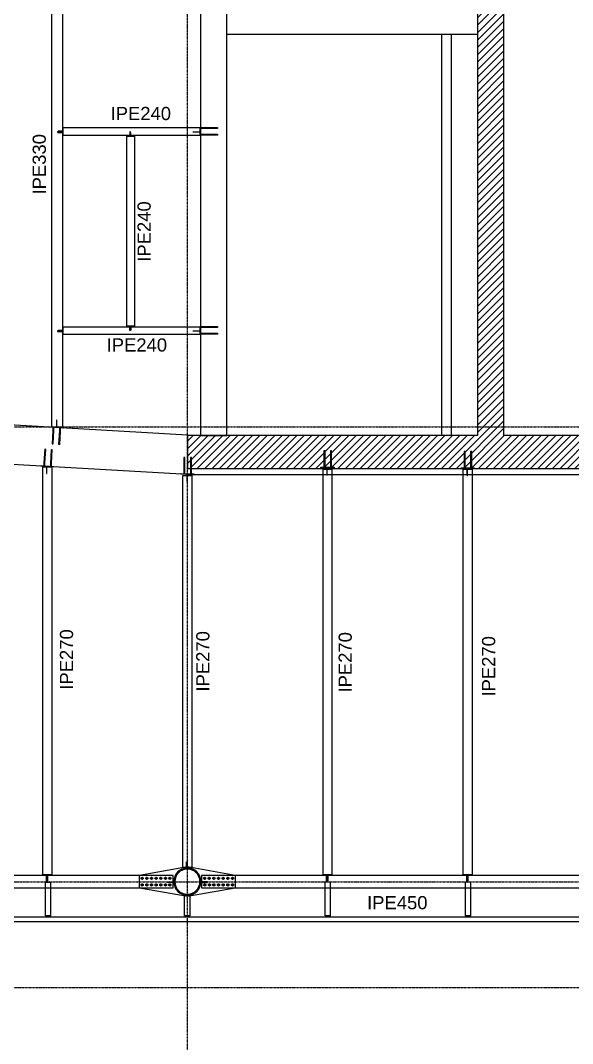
# Model space of a CAD drawing. Header units: millimetres. Extents: x -12345 to 95575, y -11225 to 31862.
# Drawn here: x 56969 to 65341, y -851 to 14663 of the extents above; entities that cross this region are included whole.
import ezdxf
from ezdxf.enums import TextEntityAlignment as Align

# ---------------------------------------------------------------- set-up
doc = ezdxf.new("R2010")
doc.units = ezdxf.units.MM
doc.header["$LTSCALE"] = 0.95
doc.linetypes.add('DXK_LINE_DOT3', pattern=[5.9187, 2.979, -0.9799, 0.9799, -0.9799])
for name, color, linetype, lineweight in [('0-1', 250, 'Continuous', 5), ('E_COLUMNAS-1', 1, 'Continuous', 25), ('E_TEXTO', 3, 'Continuous', 9), ('E_VIGAS-1', 31, 'Continuous', 25)]:
    doc.layers.add(name, color=color, linetype=linetype, lineweight=lineweight)
for name, color, linetype in [('COTAS', 8, 'Continuous'), ('HCB-ACH_PANT', 253, 'Continuous'), ('HCB-EJES', 1, 'Continuous'), ('HCB-PLATINAS', 5, 'Continuous'), ('HCB_PANTALLAS', 6, 'Continuous'), ('HCB_VIGAS', 4, 'Continuous')]:
    doc.layers.add(name, color=color, linetype=linetype)
doc.styles.add('VERDANA', font='arial.ttf')

# ---------------------------------------------------------------- blocks, each defined once
blk = doc.blocks.new('EST_SFM_VIGA-METALICA-SECCION-C - EST_SFM_VIGA-METALICA-UPN160-1509776-_14_00m_N_E_-NIVEL-4 DOC')
at = {"layer": 'E_VIGAS-1'}
for p, q in [((44.822, 0.047), (-44.831, 0.047)), ((-44.831, -0.018), (44.822, -0.018))]:
    blk.add_line(p, q, dxfattribs=at)
blk = doc.blocks.new('DCTIB_CNI_EST_MOD-1A-FAC_0001_rvt-1-_14_00m_N_E_-NIVEL-4 DOC')
at = {"layer": 'E_VIGAS-1'}
for p, q in [((-25.313, 142.259), (-25.231, 142.259)), ((-25.313, 141.749), (-25.313, 142.259)), ((-25.231, 141.749), (-25.231, 142.259)), ((-21.073, 142.261), (-20.991, 142.261)), ((-21.073, 141.749), (-21.073, 142.261)), ((-20.991, 141.749), (-20.991, 142.261)), ((-18.943, 142.261), (-18.861, 142.261)), ((-18.943, 141.749), (-18.943, 142.261)), ((-18.861, 141.749), (-18.861, 142.261)), ((-23.203, 142.064), (-23.121, 142.064)), ((-23.203, 141.749), (-23.203, 142.064)), ((-23.121, 141.749), (-23.121, 142.064)), ((-25.231, 141.749), (-25.313, 141.749)), ((-25.313, 141.748), (-25.313, 141.749)), ((-25.313, 141.749), (-25.231, 141.749)), ((-25.285, 141.748), (-25.313, 141.748)), ((-25.275, 141.743), (-25.275, 141.748)), ((-25.275, 141.737), (-25.275, 141.743)), ((-25.27, 141.737), (-25.275, 141.737)), ((-25.27, 141.748), (-25.27, 141.743)), ((-25.27, 141.743), (-25.27, 141.737)), ((-25.231, 141.748), (-25.259, 141.748)), ((-25.231, 141.749), (-25.231, 141.748)), ((-23.121, 141.749), (-23.203, 141.749)), ((-23.203, 141.748), (-23.203, 141.749)), ((-23.203, 141.749), (-23.121, 141.749)), ((-23.175, 141.748), (-23.203, 141.748)), ((-23.165, 141.743), (-23.165, 141.748)), ((-23.165, 141.729), (-23.165, 141.743)), ((-23.16, 141.748), (-23.16, 141.743)), ((-23.16, 141.743), (-23.16, 141.729)), ((-23.121, 141.748), (-23.149, 141.748)), ((-23.121, 141.749), (-23.121, 141.748)), ((-20.991, 141.749), (-21.073, 141.749)), ((-21.073, 141.748), (-21.073, 141.749)), ((-21.073, 141.749), (-20.991, 141.749)), ((-21.045, 141.748), (-21.073, 141.748)), ((-21.035, 141.743), (-21.035, 141.748)), ((-21.035, 141.729), (-21.035, 141.743)), ((-21.03, 141.748), (-21.03, 141.743)), ((-21.03, 141.743), (-21.03, 141.729)), ((-20.991, 141.748), (-21.019, 141.748)), ((-20.991, 141.749), (-20.991, 141.748)), ((-18.861, 141.749), (-18.943, 141.749)), ((-18.943, 141.748), (-18.943, 141.749)), ((-18.943, 141.749), (-18.861, 141.749)), ((-18.915, 141.748), (-18.943, 141.748)), ((-18.905, 141.743), (-18.905, 141.748)), ((-18.905, 141.729), (-18.905, 141.743)), ((-18.9, 141.748), (-18.9, 141.743)), ((-18.9, 141.743), (-18.9, 141.729)), ((-18.861, 141.748), (-18.889, 141.748)), ((-18.861, 141.749), (-18.861, 141.748))]:
    blk.add_line(p, q, dxfattribs=at)
for points, knots in [([(-25.285, 141.748), (-25.284, 141.748), (-25.283, 141.748), (-25.28, 141.748), (-25.278, 141.747), (-25.276, 141.747), (-25.275, 141.745), (-25.275, 141.744), (-25.275, 141.743)], [0, 0, 0, 0, 0.142857, 0.285714, 0.428571, 0.571429, 0.785714, 1, 1, 1, 1]), ([(-25.275, 141.743), (-25.275, 141.744), (-25.275, 141.745), (-25.277, 141.747), (-25.278, 141.747), (-25.28, 141.748), (-25.281, 141.748), (-25.282, 141.748), (-25.284, 141.748), (-25.285, 141.748)], [0, 0, 0, 0, 0.285714, 0.428571, 0.571429, 0.678571, 0.732143, 0.785714, 1, 1, 1, 1]), ([(-25.259, 141.748), (-25.26, 141.748), (-25.261, 141.748), (-25.264, 141.748), (-25.266, 141.747), (-25.268, 141.747), (-25.269, 141.745), (-25.27, 141.744), (-25.27, 141.743)], [0, 0, 0, 0, 0.142857, 0.285714, 0.428571, 0.571429, 0.785714, 1, 1, 1, 1]), ([(-25.27, 141.743), (-25.27, 141.744), (-25.269, 141.745), (-25.268, 141.747), (-25.266, 141.747), (-25.265, 141.748), (-25.264, 141.748), (-25.262, 141.748), (-25.26, 141.748), (-25.259, 141.748)], [0, 0, 0, 0, 0.285714, 0.428571, 0.571429, 0.678571, 0.732143, 0.785714, 1, 1, 1, 1]), ([(-23.175, 141.748), (-23.174, 141.748), (-23.173, 141.748), (-23.17, 141.748), (-23.168, 141.747), (-23.166, 141.747), (-23.165, 141.745), (-23.165, 141.744), (-23.165, 141.743)], [0, 0, 0, 0, 0.142857, 0.285714, 0.428571, 0.571429, 0.785714, 1, 1, 1, 1]), ([(-23.165, 141.743), (-23.165, 141.744), (-23.165, 141.745), (-23.167, 141.747), (-23.168, 141.747), (-23.17, 141.748), (-23.171, 141.748), (-23.172, 141.748), (-23.174, 141.748), (-23.175, 141.748)], [0, 0, 0, 0, 0.285714, 0.428571, 0.571429, 0.678571, 0.732143, 0.785714, 1, 1, 1, 1]), ([(-23.149, 141.748), (-23.15, 141.748), (-23.151, 141.748), (-23.154, 141.748), (-23.156, 141.747), (-23.158, 141.747), (-23.159, 141.745), (-23.16, 141.744), (-23.16, 141.743)], [0, 0, 0, 0, 0.142857, 0.285714, 0.428571, 0.571429, 0.785714, 1, 1, 1, 1]), ([(-23.16, 141.743), (-23.16, 141.744), (-23.159, 141.745), (-23.158, 141.747), (-23.156, 141.747), (-23.155, 141.748), (-23.154, 141.748), (-23.152, 141.748), (-23.15, 141.748), (-23.149, 141.748)], [0, 0, 0, 0, 0.285714, 0.428571, 0.571429, 0.678571, 0.732143, 0.785714, 1, 1, 1, 1]), ([(-21.045, 141.748), (-21.044, 141.748), (-21.043, 141.748), (-21.04, 141.748), (-21.038, 141.747), (-21.036, 141.747), (-21.035, 141.745), (-21.035, 141.744), (-21.035, 141.743)], [0, 0, 0, 0, 0.142857, 0.285714, 0.428571, 0.571429, 0.785714, 1, 1, 1, 1]), ([(-21.035, 141.743), (-21.035, 141.744), (-21.035, 141.745), (-21.037, 141.747), (-21.038, 141.747), (-21.04, 141.748), (-21.041, 141.748), (-21.042, 141.748), (-21.044, 141.748), (-21.045, 141.748)], [0, 0, 0, 0, 0.285714, 0.428571, 0.571429, 0.678571, 0.732143, 0.785714, 1, 1, 1, 1]), ([(-21.019, 141.748), (-21.02, 141.748), (-21.021, 141.748), (-21.024, 141.748), (-21.026, 141.747), (-21.028, 141.747), (-21.029, 141.745), (-21.03, 141.744), (-21.03, 141.743)], [0, 0, 0, 0, 0.142857, 0.285714, 0.428571, 0.571429, 0.785714, 1, 1, 1, 1]), ([(-21.03, 141.743), (-21.03, 141.744), (-21.029, 141.745), (-21.028, 141.747), (-21.026, 141.747), (-21.025, 141.748), (-21.024, 141.748), (-21.022, 141.748), (-21.02, 141.748), (-21.019, 141.748)], [0, 0, 0, 0, 0.285714, 0.428571, 0.571429, 0.678571, 0.732143, 0.785714, 1, 1, 1, 1]), ([(-18.915, 141.748), (-18.914, 141.748), (-18.913, 141.748), (-18.91, 141.748), (-18.908, 141.747), (-18.906, 141.747), (-18.905, 141.745), (-18.905, 141.744), (-18.905, 141.743)], [0, 0, 0, 0, 0.142857, 0.285714, 0.428571, 0.571429, 0.785714, 1, 1, 1, 1]), ([(-18.905, 141.743), (-18.905, 141.744), (-18.905, 141.745), (-18.907, 141.747), (-18.908, 141.747), (-18.91, 141.748), (-18.911, 141.748), (-18.912, 141.748), (-18.914, 141.748), (-18.915, 141.748)], [0, 0, 0, 0, 0.285714, 0.428571, 0.571429, 0.678571, 0.732143, 0.785714, 1, 1, 1, 1]), ([(-18.889, 141.748), (-18.89, 141.748), (-18.891, 141.748), (-18.894, 141.748), (-18.896, 141.747), (-18.898, 141.747), (-18.899, 141.745), (-18.9, 141.744), (-18.9, 141.743)], [0, 0, 0, 0, 0.142857, 0.285714, 0.428571, 0.571429, 0.785714, 1, 1, 1, 1]), ([(-18.9, 141.743), (-18.9, 141.744), (-18.899, 141.745), (-18.898, 141.747), (-18.896, 141.747), (-18.895, 141.748), (-18.894, 141.748), (-18.892, 141.748), (-18.89, 141.748), (-18.889, 141.748)], [0, 0, 0, 0, 0.285714, 0.428571, 0.571429, 0.678571, 0.732143, 0.785714, 1, 1, 1, 1])]:
    blk.add_open_spline(points, degree=3, knots=knots, dxfattribs=at)
blk.add_blockref('EST_SFM_VIGA-METALICA-SECCION-C - EST_SFM_VIGA-METALICA-UPN160-1509776-_14_00m_N_E_-NIVEL-4 DOC', (-41.042, 141.682), dxfattribs=at)
blk = doc.blocks.new('EST_SCM_COLUMNA-METALICA-SECCION-CIRCULAR - EST_SCM_COLUMNA-TUBULAR-CIRCULAR_PTEØ_16__e_12_7mm-V11-_14_00m_N_E_-NIVEL-4 DOC')
at = {"layer": 'E_COLUMNAS-1'}
for radius, start, end in [(0.203, 0, 179.8591), (0.191, 0, 180), (0.203, 180.1409, 0), (0.191, 180, 0)]:
    blk.add_arc((0, 0), radius, start, end, dxfattribs=at)
blk = doc.blocks.new('Bolt-102891108-2747 - 1511')
at = {"color": 253, "linetype": 'Continuous'}
for p, q in [((72530, 11670), (72545, 11679)), ((72530, 11653), (72530, 11670)), ((72545, 11645), (72530, 11653)), ((72545, 11679), (72560, 11670)), ((72560, 11653), (72545, 11645)), ((72560, 11670), (72560, 11653)), ((72600, 11671), (72615, 11679)), ((72600, 11653), (72600, 11671)), ((72615, 11645), (72600, 11653)), ((72615, 11679), (72630, 11671)), ((72630, 11653), (72615, 11645)), ((72630, 11671), (72630, 11653)), ((72670, 11671), (72685, 11679)), ((72670, 11653), (72670, 11671)), ((72685, 11645), (72670, 11653)), ((72685, 11679), (72700, 11671)), ((72700, 11653), (72685, 11645)), ((72700, 11671), (72700, 11653)), ((72740, 11671), (72755, 11679)), ((72740, 11653), (72740, 11671)), ((72755, 11645), (72740, 11653)), ((72755, 11679), (72770, 11671)), ((72770, 11653), (72755, 11645)), ((72770, 11671), (72770, 11653)), ((72810, 11671), (72825, 11679)), ((72810, 11653), (72810, 11671)), ((72825, 11645), (72810, 11653)), ((72825, 11679), (72840, 11671)), ((72840, 11653), (72825, 11645)), ((72840, 11671), (72840, 11653)), ((72880, 11671), (72895, 11679)), ((72880, 11653), (72880, 11671)), ((72895, 11645), (72880, 11653)), ((72895, 11679), (72910, 11671)), ((72910, 11653), (72895, 11645)), ((72910, 11671), (72910, 11653)), ((72950, 11671), (72965, 11679)), ((72950, 11653), (72950, 11671)), ((72965, 11645), (72950, 11653)), ((72965, 11679), (72980, 11671)), ((72980, 11653), (72965, 11645)), ((72980, 11671), (72980, 11653)), ((72531, 11570), (72546, 11579)), ((72531, 11553), (72531, 11570)), ((72546, 11545), (72531, 11553)), ((72546, 11579), (72561, 11570)), ((72561, 11553), (72546, 11545)), ((72561, 11570), (72561, 11553)), ((72601, 11571), (72616, 11579)), ((72601, 11553), (72601, 11571)), ((72616, 11545), (72601, 11553)), ((72616, 11579), (72631, 11571)), ((72631, 11553), (72616, 11545)), ((72631, 11571), (72631, 11553)), ((72671, 11571), (72686, 11579)), ((72671, 11553), (72671, 11571)), ((72686, 11545), (72671, 11553)), ((72686, 11579), (72701, 11571)), ((72701, 11553), (72686, 11545)), ((72701, 11571), (72701, 11553)), ((72741, 11571), (72756, 11579)), ((72741, 11553), (72741, 11571)), ((72756, 11545), (72741, 11553)), ((72756, 11579), (72771, 11571)), ((72771, 11553), (72756, 11545)), ((72771, 11571), (72771, 11553)), ((72811, 11571), (72826, 11579)), ((72811, 11553), (72811, 11571)), ((72826, 11545), (72811, 11553)), ((72826, 11579), (72841, 11571)), ((72841, 11553), (72826, 11545)), ((72841, 11571), (72841, 11553)), ((72881, 11571), (72896, 11579)), ((72881, 11553), (72881, 11571)), ((72896, 11545), (72881, 11553)), ((72896, 11579), (72911, 11571)), ((72911, 11553), (72896, 11545)), ((72911, 11571), (72911, 11553)), ((72951, 11571), (72966, 11579)), ((72951, 11553), (72951, 11571)), ((72966, 11545), (72951, 11553)), ((72966, 11579), (72981, 11571)), ((72981, 11553), (72966, 11545)), ((72981, 11571), (72981, 11553))]:
    blk.add_line(p, q, dxfattribs=at)
for centre, radius, start, end in [((72545, 11662), 11.5, 18.0268, 198.0268), ((72545, 11662), 10, 90.0268, 270.0268), ((72545, 11662), 11.5, 198.0268, 18.0268), ((72545, 11662), 10, 270.0268, 90.0268), ((72615, 11662), 11.5, 18.0268, 198.0268), ((72615, 11662), 10, 90.0268, 270.0268), ((72615, 11662), 11.5, 198.0268, 18.0268), ((72615, 11662), 10, 270.0268, 90.0268), ((72685, 11662), 11.5, 18.0268, 198.0268), ((72685, 11662), 10, 90.0268, 270.0268), ((72685, 11662), 11.5, 198.0268, 18.0268), ((72685, 11662), 10, 270.0268, 90.0268), ((72755, 11662), 11.5, 18.0268, 198.0268), ((72755, 11662), 10, 90.0268, 270.0268), ((72755, 11662), 11.5, 198.0268, 18.0268), ((72755, 11662), 10, 270.0268, 90.0268), ((72825, 11662), 11.5, 18.0268, 198.0268), ((72825, 11662), 10, 90.0268, 270.0268), ((72825, 11662), 11.5, 198.0268, 18.0268), ((72825, 11662), 10, 270.0268, 90.0268), ((72895, 11662), 11.5, 18.0268, 198.0268), ((72895, 11662), 10, 90.0268, 270.0268), ((72895, 11662), 11.5, 198.0268, 18.0268), ((72895, 11662), 10, 270.0268, 90.0268), ((72965, 11662), 11.5, 18.0268, 198.0268), ((72965, 11662), 10, 90.0268, 270.0268), ((72965, 11662), 11.5, 198.0268, 18.0268), ((72965, 11662), 10, 270.0268, 90.0268), ((72546, 11562), 11.5, 18.0268, 198.0268), ((72546, 11562), 11.5, 198.0268, 18.0268), ((72546, 11562), 10, 90.0268, 270.0268), ((72546, 11562), 10, 270.0268, 90.0268), ((72616, 11562), 11.5, 18.0268, 198.0268), ((72616, 11562), 11.5, 198.0268, 18.0268), ((72616, 11562), 10, 90.0268, 270.0268), ((72616, 11562), 10, 270.0268, 90.0268), ((72686, 11562), 11.5, 18.0268, 198.0268), ((72686, 11562), 11.5, 198.0268, 18.0268), ((72686, 11562), 10, 90.0268, 270.0268), ((72686, 11562), 10, 270.0268, 90.0268), ((72756, 11562), 11.5, 18.0268, 198.0268), ((72756, 11562), 11.5, 198.0268, 18.0268), ((72756, 11562), 10, 90.0268, 270.0268), ((72756, 11562), 10, 270.0268, 90.0268), ((72826, 11562), 11.5, 18.0268, 198.0268), ((72826, 11562), 11.5, 198.0268, 18.0268), ((72826, 11562), 10, 90.0268, 270.0268), ((72826, 11562), 10, 270.0268, 90.0268), ((72896, 11562), 11.5, 18.0268, 198.0268), ((72896, 11562), 11.5, 198.0268, 18.0268), ((72896, 11562), 10, 90.0268, 270.0268), ((72896, 11562), 10, 270.0268, 90.0268), ((72966, 11562), 11.5, 18.0268, 198.0268), ((72966, 11562), 11.5, 198.0268, 18.0268), ((72966, 11562), 10, 90.0268, 270.0268), ((72966, 11562), 10, 270.0268, 90.0268)]:
    blk.add_arc(centre, radius, start, end, dxfattribs=at)
blk = doc.blocks.new('Part-102891108-2745 - 1511')
at = {"color": 253}
for p, q in [((71559, 11712), (72283, 11840)), ((72283, 11840), (73006, 11712)), ((71559, 11512), (71559, 11712)), ((73006, 11712), (73006, 11512)), ((72283, 11384), (71559, 11512)), ((73006, 11512), (72283, 11384))]:
    blk.add_line(p, q, dxfattribs=at)
for start, end in [(80, 260), (260, 80)]:
    blk.add_arc((72283, 11612), 206, start, end, dxfattribs=at)
blk = doc.blocks.new('Bolt-102891108-2746 - 1511')
at = {"color": 253, "linetype": 'Continuous'}
for p, q in [((71584, 11671), (71599, 11680)), ((71584, 11654), (71584, 11671)), ((71599, 11645), (71584, 11654)), ((71599, 11680), (71614, 11671)), ((71614, 11654), (71599, 11645)), ((71614, 11671), (71614, 11654)), ((71654, 11671), (71669, 11680)), ((71654, 11654), (71654, 11671)), ((71669, 11645), (71654, 11654)), ((71669, 11680), (71684, 11671)), ((71684, 11654), (71669, 11645)), ((71684, 11671), (71684, 11654)), ((71724, 11671), (71739, 11680)), ((71724, 11654), (71724, 11671)), ((71739, 11645), (71724, 11654)), ((71739, 11680), (71754, 11671)), ((71754, 11654), (71739, 11645)), ((71754, 11671), (71754, 11654)), ((71794, 11671), (71809, 11680)), ((71794, 11654), (71794, 11671)), ((71809, 11645), (71794, 11654)), ((71809, 11680), (71824, 11671)), ((71824, 11654), (71809, 11645)), ((71824, 11671), (71824, 11654)), ((71864, 11671), (71879, 11680)), ((71864, 11654), (71864, 11671)), ((71879, 11645), (71864, 11654)), ((71879, 11680), (71894, 11671)), ((71894, 11654), (71879, 11645)), ((71894, 11671), (71894, 11654)), ((71934, 11671), (71949, 11680)), ((71934, 11654), (71934, 11671)), ((71949, 11645), (71934, 11654)), ((71949, 11680), (71964, 11671)), ((71964, 11654), (71949, 11645)), ((71964, 11671), (71964, 11654)), ((72004, 11671), (72019, 11680)), ((72004, 11654), (72004, 11671)), ((72019, 11645), (72004, 11654)), ((72019, 11680), (72034, 11671)), ((72034, 11654), (72019, 11645)), ((72034, 11671), (72034, 11654)), ((71584, 11571), (71599, 11580)), ((71584, 11554), (71584, 11571)), ((71599, 11545), (71584, 11554)), ((71599, 11580), (71614, 11571)), ((71614, 11554), (71599, 11545)), ((71614, 11571), (71614, 11554)), ((71654, 11571), (71669, 11580)), ((71654, 11554), (71654, 11571)), ((71669, 11545), (71654, 11554)), ((71669, 11580), (71684, 11571)), ((71684, 11554), (71669, 11545)), ((71684, 11571), (71684, 11554)), ((71724, 11571), (71739, 11580)), ((71724, 11554), (71724, 11571)), ((71739, 11545), (71724, 11554)), ((71739, 11580), (71754, 11571)), ((71754, 11554), (71739, 11545)), ((71754, 11571), (71754, 11554)), ((71794, 11571), (71809, 11580)), ((71794, 11554), (71794, 11571)), ((71809, 11545), (71794, 11554)), ((71809, 11580), (71824, 11571)), ((71824, 11554), (71809, 11545)), ((71824, 11571), (71824, 11554)), ((71864, 11571), (71879, 11580)), ((71864, 11554), (71864, 11571)), ((71879, 11545), (71864, 11554)), ((71879, 11580), (71894, 11571)), ((71894, 11554), (71879, 11545)), ((71894, 11571), (71894, 11554)), ((71934, 11571), (71949, 11580)), ((71934, 11554), (71934, 11571)), ((71949, 11545), (71934, 11554)), ((71949, 11580), (71964, 11571)), ((71964, 11554), (71949, 11545)), ((71964, 11571), (71964, 11554)), ((72004, 11571), (72019, 11580)), ((72004, 11554), (72004, 11571)), ((72019, 11545), (72004, 11554)), ((72019, 11580), (72034, 11571)), ((72034, 11554), (72019, 11545)), ((72034, 11571), (72034, 11554))]:
    blk.add_line(p, q, dxfattribs=at)
for centre, radius, start, end in [((71599, 11662), 11.5, 18.0268, 198.0268), ((71599, 11662), 11.5, 198.0268, 18.0268), ((71599, 11662), 10, 90.0268, 270.0268), ((71599, 11662), 10, 270.0268, 90.0268), ((71669, 11662), 11.5, 18.0268, 198.0268), ((71669, 11662), 11.5, 198.0268, 18.0268), ((71669, 11662), 10, 90.0268, 270.0268), ((71669, 11662), 10, 270.0268, 90.0268), ((71739, 11663), 11.5, 18.0268, 198.0268), ((71739, 11663), 11.5, 198.0268, 18.0268), ((71739, 11663), 10, 90.0268, 270.0268), ((71739, 11663), 10, 270.0268, 90.0268), ((71809, 11663), 11.5, 18.0268, 198.0268), ((71809, 11663), 11.5, 198.0268, 18.0268), ((71809, 11663), 10, 90.0268, 270.0268), ((71809, 11663), 10, 270.0268, 90.0268), ((71879, 11663), 11.5, 18.0268, 198.0268), ((71879, 11663), 11.5, 198.0268, 18.0268), ((71879, 11663), 10, 90.0268, 270.0268), ((71879, 11663), 10, 270.0268, 90.0268), ((71949, 11663), 11.5, 18.0268, 198.0268), ((71949, 11663), 11.5, 198.0268, 18.0268), ((71949, 11663), 10, 90.0268, 270.0268), ((71949, 11663), 10, 270.0268, 90.0268), ((72019, 11663), 11.5, 18.0268, 198.0268), ((72019, 11663), 11.5, 198.0268, 18.0268), ((72019, 11663), 10, 90.0268, 270.0268), ((72019, 11663), 10, 270.0268, 90.0268), ((71599, 11562), 11.5, 18.0268, 198.0268), ((71599, 11562), 10, 90.0268, 270.0268), ((71599, 11562), 11.5, 198.0268, 18.0268), ((71599, 11562), 10, 270.0268, 90.0268), ((71669, 11562), 11.5, 18.0268, 198.0268), ((71669, 11562), 10, 90.0268, 270.0268), ((71669, 11562), 11.5, 198.0268, 18.0268), ((71669, 11562), 10, 270.0268, 90.0268), ((71739, 11563), 11.5, 18.0268, 198.0268), ((71739, 11563), 10, 90.0268, 270.0268), ((71739, 11563), 11.5, 198.0268, 18.0268), ((71739, 11563), 10, 270.0268, 90.0268), ((71809, 11563), 11.5, 18.0268, 198.0268), ((71809, 11563), 10, 90.0268, 270.0268), ((71809, 11563), 11.5, 198.0268, 18.0268), ((71809, 11563), 10, 270.0268, 90.0268), ((71879, 11563), 11.5, 18.0268, 198.0268), ((71879, 11563), 10, 90.0268, 270.0268), ((71879, 11563), 11.5, 198.0268, 18.0268), ((71879, 11563), 10, 270.0268, 90.0268), ((71949, 11563), 11.5, 18.0268, 198.0268), ((71949, 11563), 10, 90.0268, 270.0268), ((71949, 11563), 11.5, 198.0268, 18.0268), ((71949, 11563), 10, 270.0268, 90.0268), ((72019, 11563), 11.5, 18.0268, 198.0268), ((72019, 11563), 10, 90.0268, 270.0268), ((72019, 11563), 11.5, 198.0268, 18.0268), ((72019, 11563), 10, 270.0268, 90.0268)]:
    blk.add_arc(centre, radius, start, end, dxfattribs=at)

msp = doc.modelspace()

# ---------------------------------------------------------------- hatches: boundary and pattern name
at = {"layer": 'HCB-ACH_PANT'}
h = msp.add_hatch(dxfattribs=at)
h.set_pattern_fill('ANSI31', color=256, scale=25)
h.set_pattern_definition([(45, (-13332.36, -5955.66), (-56.1266, 56.1266), [])])
h.paths.add_polyline_path([(59500.2, 8370.1), (59500.2, 7870.1), (68000.2, 7870.1), (68000.2, 8370.1), (64300.2, 8370.1), (64300.2, 17130.1), (68000.2, 17130.1), (68000.2, 17630.1), (59500.2, 17630.1), (59500.2, 17130.1), (63900.2, 17130.1), (63900.2, 8370.1)])

# ---------------------------------------------------------------- linework, layer by layer
at = {"layer": 'COTAS'}
for p, q in [((57445, 8507.7), (57605, 8498.6)), ((57307.5, 7894.6), (57442.5, 7886.9))]:
    msp.add_line(p, q, dxfattribs=at)
at = {"layer": 'E_VIGAS-1', "color": 30, "true_color": 0xf26722}
for p, q in [((63900.2, 14450.2), (60100.2, 14450.2)), ((63352.1, 14450.2), (63351.9, 8370.2)), ((63502.1, 14450.2), (63501.9, 8370.2)), ((46350.2, 9128.5), (59500, 8380.9))]:
    msp.add_line(p, q, dxfattribs=at)
msp.add_lwpolyline([(25119.7, 17752.3), (38772.1, 16975.2), (45942, 16975.2), (59662.7, 17730.2), (68000.2, 17730.2), (68000.2, 7770.2), (59500, 7770.2), (59500, 7779.9), (46391.2, 8525.2), (38839.8, 8525.2), (38839.8, 8527.9), (25097.6, 7749.2)], dxfattribs=at)
msp.add_lwpolyline([(60100, 8370.2), (60100, 17130.2), (59700, 17130.2), (59700, 8370.2)], close=True, dxfattribs=at)
at = {"layer": 'HCB-EJES', "linetype": 'DXK_LINE_DOT3'}
for p, q in [((59500, -3906.8), (59500, 29407)), ((-10844.5, 8500), (94075, 8500)), ((-6888.4, 1600), (90118.8, 1600)), ((-10844.5, 0), (94075, 0))]:
    msp.add_line(p, q, dxfattribs=at)
at = {"layer": 'HCB-PLATINAS', "color": 4}
for points in [[(59706, 12878.4), (59706, 13078.4), (59700, 13078.4), (59700, 12878.4)], [(59706, 12878.4), (59706, 13078.4), (59700, 13078.4), (59700, 12878.4)], [(59706, 12878.4), (59706, 13078.4), (59700, 13078.4), (59700, 12878.4)], [(59706, 9858.4), (59706, 10058.4), (59700, 10058.4), (59700, 9858.4)], [(59706, 9858.4), (59706, 10058.4), (59700, 10058.4), (59700, 9858.4)], [(59706, 9858.4), (59706, 10058.4), (59700, 10058.4), (59700, 9858.4)], [(57623.9, 8481.6), (57424.3, 8492.9), (57424.6, 8498.9), (57624.3, 8487.5)], [(57276.1, 7912.4), (57475.7, 7901), (57475.4, 7895.1), (57275.7, 7906.4)], [(59400, 7786.3), (59600, 7786.3), (59600, 7780.3), (59490.7, 7780.3), (59400, 7785.6)], [(61525.6, 7886.3), (61725.6, 7886.3), (61725.6, 7880.3), (61525.6, 7880.3)], [(63650, 7876.2), (63850, 7876.2), (63850, 7870.2), (63650, 7870.2)]]:
    msp.add_lwpolyline(points, close=True, dxfattribs=at)
at = {"layer": 'HCB-PLATINAS', "color": 5}
for points in [[(59707.5, 13028.9), (59706, 13032.5), (59707.5, 13036.1), (59708.3, 13038.1), (59714, 13040.5), (59751.5, 13040.5), (59956, 13040.5), (59956, 13024.5), (59751.5, 13024.5), (59714, 13024.5), (59708.3, 13026.8)], [(59707.5, 13028.9), (59706, 13032.5), (59707.5, 13036.1), (59708.3, 13038.1), (59714, 13040.5), (59751.5, 13040.5), (59956, 13040.5), (59956, 13024.5), (59751.5, 13024.5), (59714, 13024.5), (59708.3, 13026.8)], [(59707.5, 13028.9), (59706, 13032.5), (59707.5, 13036.1), (59708.3, 13038.1), (59714, 13040.5), (59751.5, 13040.5), (59956, 13040.5), (59956, 13024.5), (59751.5, 13024.5), (59714, 13024.5), (59708.3, 13026.8)], [(59707.5, 12928.9), (59706, 12932.5), (59707.5, 12936.1), (59708.3, 12938.1), (59714, 12940.5), (59751.5, 12940.5), (59956, 12940.5), (59956, 12924.5), (59751.5, 12924.5), (59714, 12924.5), (59708.3, 12926.8)], [(59707.5, 12928.9), (59706, 12932.5), (59707.5, 12936.1), (59708.3, 12938.1), (59714, 12940.5), (59751.5, 12940.5), (59956, 12940.5), (59956, 12924.5), (59751.5, 12924.5), (59714, 12924.5), (59708.3, 12926.8)], [(59707.5, 12928.9), (59706, 12932.5), (59707.5, 12936.1), (59708.3, 12938.1), (59714, 12940.5), (59751.5, 12940.5), (59956, 12940.5), (59956, 12924.5), (59751.5, 12924.5), (59714, 12924.5), (59708.3, 12926.8)], [(59707.5, 10008.9), (59706, 10012.5), (59707.5, 10016.1), (59708.3, 10018.1), (59714, 10020.5), (59751.5, 10020.5), (59956, 10020.5), (59956, 10004.5), (59751.5, 10004.5), (59714, 10004.5), (59708.3, 10006.8)], [(59707.5, 10008.9), (59706, 10012.5), (59707.5, 10016.1), (59708.3, 10018.1), (59714, 10020.5), (59751.5, 10020.5), (59956, 10020.5), (59956, 10004.5), (59751.5, 10004.5), (59714, 10004.5), (59708.3, 10006.8)], [(59707.5, 10008.9), (59706, 10012.5), (59707.5, 10016.1), (59708.3, 10018.1), (59714, 10020.5), (59751.5, 10020.5), (59956, 10020.5), (59956, 10004.5), (59751.5, 10004.5), (59714, 10004.5), (59708.3, 10006.8)], [(59707.5, 9908.9), (59706, 9912.5), (59707.5, 9916.1), (59708.3, 9918.1), (59714, 9920.5), (59751.5, 9920.5), (59956, 9920.5), (59956, 9904.5), (59751.5, 9904.5), (59714, 9904.5), (59708.3, 9906.8)], [(59707.5, 9908.9), (59706, 9912.5), (59707.5, 9916.1), (59708.3, 9918.1), (59714, 9920.5), (59751.5, 9920.5), (59956, 9920.5), (59956, 9904.5), (59751.5, 9904.5), (59714, 9904.5), (59708.3, 9906.8)], [(59707.5, 9908.9), (59706, 9912.5), (59707.5, 9916.1), (59708.3, 9918.1), (59714, 9920.5), (59751.5, 9920.5), (59956, 9920.5), (59956, 9904.5), (59751.5, 9904.5), (59714, 9904.5), (59708.3, 9906.8)], [(57473.6, 8488.6), (57470.1, 8490.3), (57466.4, 8489), (57464.3, 8488.3), (57461.6, 8482.8), (57459.5, 8445.3), (57447.9, 8241.2), (57463.9, 8240.3), (57475.5, 8444.4), (57477.6, 8481.9), (57475.6, 8487.6)], [(57573.4, 8482.9), (57569.9, 8484.6), (57566.2, 8483.3), (57564.1, 8482.6), (57561.5, 8477.1), (57559.3, 8439.7), (57547.7, 8235.5), (57563.7, 8234.6), (57575.3, 8438.7), (57577.5, 8476.2), (57575.4, 8482)], [(57326.6, 7911), (57330.1, 7909.3), (57333.8, 7910.6), (57335.9, 7911.3), (57338.5, 7916.9), (57340.7, 7954.3), (57352.3, 8158.5), (57336.3, 8159.4), (57324.7, 7955.2), (57322.5, 7917.8), (57324.6, 7912)], [(57426.4, 7905.4), (57429.9, 7903.6), (57433.6, 7904.9), (57435.7, 7905.7), (57438.4, 7911.2), (57440.5, 7948.6), (57452.1, 8152.8), (57436.1, 8153.7), (57424.5, 7949.5), (57422.4, 7912.1), (57424.4, 7906.3)], [(61576.1, 7887.8), (61579.7, 7886.3), (61583.3, 7887.8), (61585.3, 7888.6), (61587.7, 7894.3), (61587.7, 7931.8), (61587.7, 8136.3), (61571.7, 8136.3), (61571.7, 7931.8), (61571.7, 7894.3), (61574, 7888.6)], [(61676.1, 7887.8), (61679.7, 7886.3), (61683.3, 7887.8), (61685.3, 7888.6), (61687.7, 7894.3), (61687.7, 7931.8), (61687.7, 8136.3), (61671.7, 8136.3), (61671.7, 7931.8), (61671.7, 7894.3), (61674, 7888.6)], [(63700.5, 7877.7), (63704.1, 7876.2), (63707.7, 7877.7), (63709.8, 7878.5), (63712.1, 7884.2), (63712.1, 7921.7), (63712.1, 8126.2), (63696.1, 8126.2), (63696.1, 7921.7), (63696.1, 7884.2), (63698.4, 7878.5)], [(63800.5, 7877.7), (63804.1, 7876.2), (63807.7, 7877.7), (63809.8, 7878.5), (63812.1, 7884.2), (63812.1, 7921.7), (63812.1, 8126.2), (63796.1, 8126.2), (63796.1, 7921.7), (63796.1, 7884.2), (63798.4, 7878.5)], [(59450.5, 7787.8), (59454.1, 7786.3), (59457.7, 7787.8), (59459.8, 7788.7), (59462.1, 7794.3), (59462.1, 7831.8), (59462.1, 8036.3), (59446.1, 8036.3), (59446.1, 7831.8), (59446.1, 7794.3), (59448.4, 7788.7)], [(59550.5, 7787.8), (59554.1, 7786.3), (59557.7, 7787.8), (59559.8, 7788.7), (59562.1, 7794.3), (59562.1, 7831.8), (59562.1, 8036.3), (59546.1, 8036.3), (59546.1, 7831.8), (59546.1, 7794.3), (59548.4, 7788.7)]]:
    msp.add_lwpolyline(points, close=True, dxfattribs=at)
at = {"layer": 'HCB_PANTALLAS'}
msp.add_lwpolyline([(68000.2, 17630.2), (59500.2, 17630.2), (59500.2, 17130.2), (63900.2, 17130.2), (63900.2, 8370.2), (59500.2, 8370.2), (59500.2, 7870.2), (68000.2, 7870.2), (68000.2, 8370.2), (64300.2, 8370.2), (64300.2, 17130.2), (68000.2, 17130.2)], close=True, dxfattribs=at)
at = {"layer": 'HCB_VIGAS'}
for points in [[(57445, 8507.7), (57445, 16997.3), (57605, 17006.1), (57605, 8498.6)], [(59690, 12918.4), (57615, 12918.4), (57615, 13038.4), (59690, 13038.4), (59690, 12918.4)], [(59690, 9898.4), (57615, 9898.4), (57615, 10018.4), (59690, 10018.4), (59690, 9898.4)], [(57442.5, 7886.9), (57442.5, 1708.4), (57307.5, 1708.4), (57307.5, 7894.6)], [(59567.5, 1816.6), (59432.5, 1816.6), (59432.5, 7760.2), (59567.5, 7760.2), (59567.5, 1816.6)], [(61692.5, 1708.4), (61557.5, 1708.4), (61557.5, 7860.2), (61692.5, 7860.2), (61692.5, 1708.4)], [(63817.5, 1708.4), (63682.5, 1708.4), (63682.5, 7860.2), (63817.5, 7860.2), (63817.5, 1708.4)], [(67865, 1698.4), (59713.2, 1698.4), (59713.2, 1508.4), (67865, 1508.4), (67865, 1698.4)]]:
    msp.add_lwpolyline(points, dxfattribs=at)
for points in [[(57605, 12964.8), (57605, 12974.8), (57528.8, 12974.8), (57528.8, 12964.8)], [(57615, 12974.8), (57615, 12981.9), (57538.8, 12981.9), (57538.8, 12974.8)], [(58580.2, 10028.4), (58580.2, 12908.4), (58700.2, 12908.4), (58700.2, 10028.4)], [(58626.6, 12918.4), (58636.6, 12918.4), (58636.6, 12975.3), (58626.6, 12975.3)], [(58636.6, 12908.4), (58643.7, 12908.4), (58643.7, 12965.3), (58636.6, 12965.3)], [(59700, 12975.4), (59700, 12969.4), (59690, 12969.4), (59590, 12969.4), (59590, 12975.4), (59690, 12975.4)], [(59700, 12975.4), (59700, 12969.4), (59690, 12969.4), (59590, 12969.4), (59590, 12975.4), (59690, 12975.4)], [(59700, 12975.4), (59700, 12969.4), (59690, 12969.4), (59590, 12969.4), (59590, 12975.4), (59690, 12975.4)], [(57605, 9944.8), (57605, 9954.8), (57528.8, 9954.8), (57528.8, 9944.8)], [(57615, 9954.8), (57615, 9961.9), (57538.8, 9961.9), (57538.8, 9954.8)], [(58626.6, 10018.4), (58636.6, 10018.4), (58636.6, 9961.5), (58626.6, 9961.5)], [(58636.6, 10028.4), (58643.7, 10028.4), (58643.7, 9971.5), (58636.6, 9971.5)], [(59700, 9955.4), (59700, 9949.4), (59690, 9949.4), (59590, 9949.4), (59590, 9955.4), (59690, 9955.4)], [(59700, 9955.4), (59700, 9949.4), (59690, 9949.4), (59590, 9949.4), (59590, 9955.4), (59690, 9955.4)], [(59700, 9955.4), (59700, 9949.4), (59690, 9949.4), (59590, 9949.4), (59590, 9955.4), (59690, 9955.4)], [(57521.2, 8493.4), (57521.3, 8603.9), (57515.3, 8603.9), (57515.3, 8493.7)], [(57371.3, 7900.9), (57365.3, 7901.3), (57365.3, 7790.7), (57371.3, 7790.7)], [(59490.7, 7780.3), (59490.7, 7670.3), (59496.7, 7670.3), (59496.7, 7780.3)], [(61616.3, 7880.3), (61616.3, 7770.3), (61622.3, 7770.3), (61622.3, 7880.3)], [(63740.7, 7870.2), (63740.7, 7760.2), (63746.7, 7760.2), (63746.7, 7870.2)], [(59496.7, 1906.6), (59496.7, 1806.6), (59486.7, 1806.6), (59486.7, 1906.6)], [(57371.5, 1708.4), (57378.6, 1708.4), (57378.6, 1618.1), (57371.5, 1618.1)], [(61621.5, 1708.4), (61628.6, 1708.4), (61628.6, 1618.1), (61621.5, 1618.1)], [(63746.5, 1708.4), (63753.6, 1708.4), (63753.6, 1618.1), (63746.5, 1618.1)], [(59286.8, 1698.4), (51135, 1698.4), (51135, 1508.4), (59286.8, 1508.4)], [(57361.5, 1698.4), (57371.5, 1698.4), (57371.5, 1608.1), (57361.5, 1608.1)], [(59196.9, 1598.7), (59296.9, 1598.7), (59296.9, 1588.7), (59196.9, 1588.7)], [(59803.1, 1598.7), (59703.1, 1598.7), (59703.1, 1588.7), (59803.1, 1588.7)], [(61611.5, 1698.4), (61621.5, 1698.4), (61621.5, 1608.1), (61611.5, 1608.1)], [(63736.5, 1698.4), (63746.5, 1698.4), (63746.5, 1608.1), (63736.5, 1608.1)]]:
    msp.add_lwpolyline(points, close=True, dxfattribs=at)

# ---------------------------------------------------------------- block references
for name in ['Part-102891108-2745 - 1511', 'Bolt-102891108-2746 - 1511', 'Bolt-102891108-2747 - 1511']:
    msp.add_blockref(name, (-12782.5, -10008.1))
at = {"layer": '0-1', "xscale": 1000.000000001395, "yscale": 1000.000000001395, "zscale": 1000.000000001395}
msp.add_blockref('DCTIB_CNI_EST_MOD-1A-FAC_0001_rvt-1-_14_00m_N_E_-NIVEL-4 DOC', (82662.1, -140662.4), dxfattribs=at)
at = {"layer": 'E_COLUMNAS-1', "xscale": 999.99999999998, "yscale": 999.99999999998, "zscale": 999.99999999998, "rotation": 89.9999999999999}
msp.add_blockref('EST_SCM_COLUMNA-METALICA-SECCION-CIRCULAR - EST_SCM_COLUMNA-TUBULAR-CIRCULAR_PTEØ_16__e_12_7mm-V11-_14_00m_N_E_-NIVEL-4 DOC', (59500, 1603.4), dxfattribs=at)

# ---------------------------------------------------------------- texts
at = {"layer": 'E_TEXTO', "style": 'VERDANA'}
for s, p in [('IPE240', (58794, 13151.9)), ('IPE240', (58734, 9641.9)), ('IPE450', (62683.7, 1184.9))]:
    msp.add_text(s, height=200, dxfattribs=at).set_placement(p, align=Align.CENTER)
for s, p in [('IPE330', (57354, 12481.9)), ('IPE240', (58944, 11461.9)), ('IPE270', (57767.3, 4972.8)), ('IPE270', (59834.2, 4944.6)), ('IPE270', (61993.5, 4930)), ('IPE270', (64168.5, 4868.9))]:
    msp.add_text(s, height=200, rotation=90, dxfattribs=at).set_placement(p, align=Align.CENTER)

doc.saveas('drawing.dxf')
